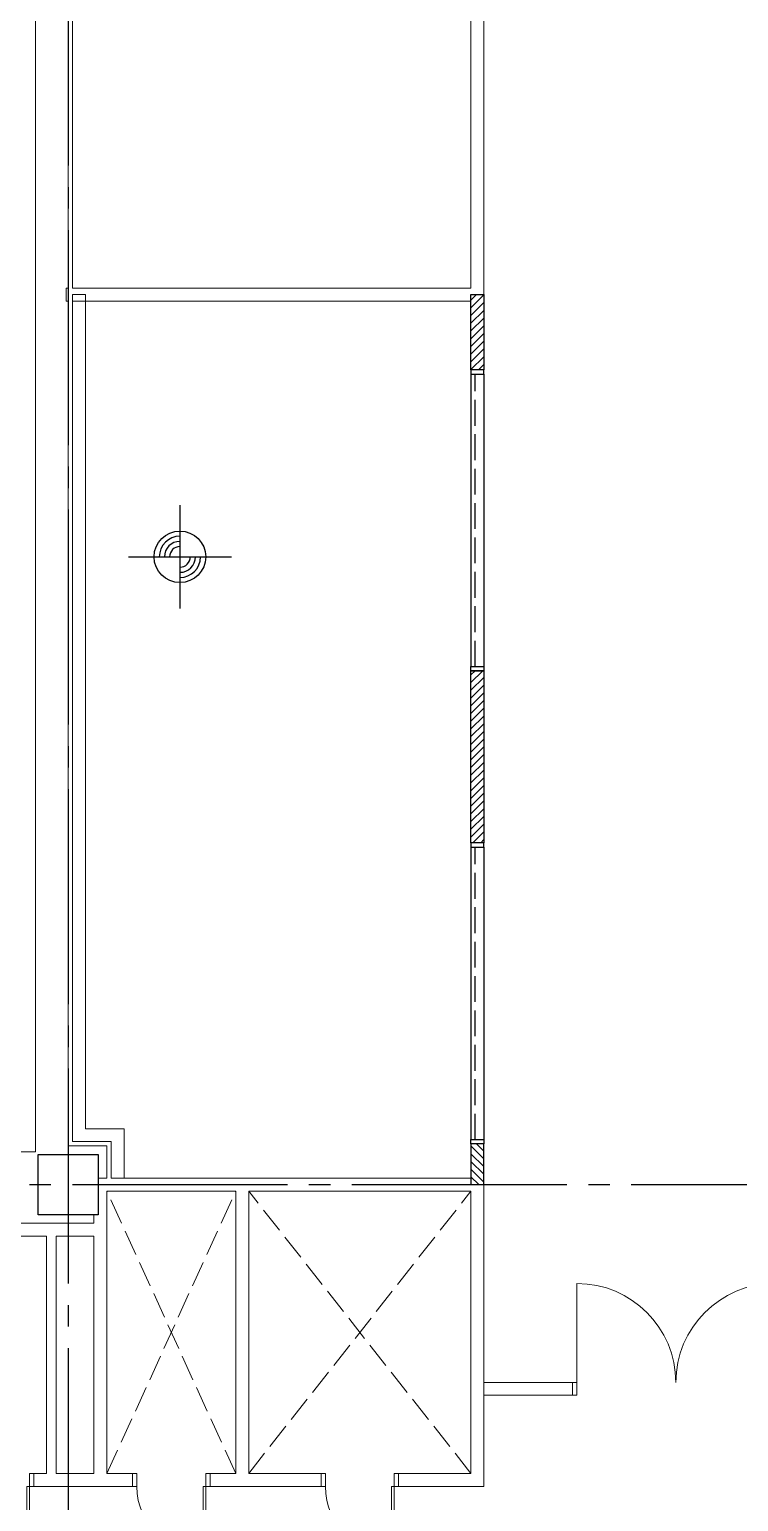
# Model space of a CAD drawing. Extents: x -960 to 27370, y -3283 to 11880.
# Drawn here: x 855 to 1680, y 2631 to 4343 of the extents above; entities that cross this region are included whole.
import ezdxf
from ezdxf.enums import TextEntityAlignment as Align

# ---------------------------------------------------------------- set-up
doc = ezdxf.new("R2010")
doc.units = 0
doc.header["$LTSCALE"] = 100
doc.linetypes.add('X-S-FAB-L10$0$COL-CEN-LIN', pattern=[3.25, 2.5, -0.25, 0.25, -0.25])
doc.linetypes.add('X-S-FAB-L10$0$HIDDEN', pattern=[0.4, 0.3, -0.1])
for name, color, linetype in [('0-xref', 8, 'Continuous'), ('X-S-FAB-L10$0$0-DIM-INT', 8, 'Continuous'), ('X-S-FAB-L10$0$0-DIM-TXT', 8, 'Continuous'), ('X-S-FAB-L10$0$A-OBJE-2D', 8, 'X-S-FAB-L10$0$HIDDEN'), ('X-S-FAB-L10$0$A-WALL-EX', 8, 'Continuous'), ('X-S-FAB-L10$0$A-WALL-IN', 8, 'Continuous'), ('X-S-FAB-L10$0$A-WALL-IN.200K', 8, 'Continuous'), ('X-S-FAB-L10$0$BLOCK', 8, 'Continuous'), ('X-S-FAB-L10$0$CCL', 8, 'X-S-FAB-L10$0$COL-CEN-LIN'), ('X-S-FAB-L10$0$COL-S', 8, 'Continuous'), ('X-S-FAB-L10$0$Door', 8, 'Continuous'), ('X-S-FAB-L10$0$WALL_188K_IN', 8, 'Continuous'), ('X-S-FAB-L10$0$WIN', 8, 'Continuous'), ('X-S-FAB-L10$0$WIN-S', 8, 'Continuous')]:
    doc.layers.add(name, color=color, linetype=linetype)
doc.styles.add('X-S-FAB-L10$0$CHINA', font='simplex.shx', dxfattribs={"width": 0.75, "bigfont": 'chineset.shx'})
doc.styles.add('X-S-FAB-L10$0$Standard', font='', dxfattribs={"width": 0.8})
doc.styles.add('X-S-FAB-L10$0$TG_NOTE_TEXT', font='simplex.shx', dxfattribs={"width": 0.75, "bigfont": 'chineset.shx'})
doc.styles.get('X-S-FAB-L10$0$Standard').set_extended_font_data('Microsoft JhengHei')

# ---------------------------------------------------------------- blocks, each defined once
blk = doc.blocks.new('X-S-FAB-L10$0$FAB2-L05')
at = {"layer": 'X-S-FAB-L10$0$CCL'}
for p, q in [((-25260, 11005), (-25260, 0)), ((-26880, 3720), (1210, 3720))]:
    blk.add_line(p, q, dxfattribs=at)
at = {"layer": 'X-S-FAB-L10$0$COL-S'}
blk.add_lwpolyline([(-25295, 3755), (-25225, 3755), (-25225, 3685), (-25295, 3685)], close=True, dxfattribs=at)
blk = doc.blocks.new('X-S-FAB-L10$0$萬用門(22改)-REVISED[10]_1')
at = {"layer": 'X-S-FAB-L10$0$Door', "color": 4, "lineweight": 0}
for p, q in [((745, 2664), (740, 2664)), ((740, 2664), (740, 2649)), ((745, 2649), (745, 2664)), ((860, 2664), (855, 2664)), ((855, 2664), (855, 2649)), ((860, 2649), (860, 2664)), ((740, 2649), (745, 2649)), ((852, 2539), (852, 2649)), ((852, 2649), (855, 2649)), ((855, 2649), (855, 2539)), ((855, 2649), (860, 2649)), ((855, 2539), (852, 2539))]:
    blk.add_line(p, q, dxfattribs=at)
blk.add_arc((855, 2649), 110, 180, 270, dxfattribs=at)
blk = doc.blocks.new('X-S-FAB-L10$0$萬用門(22改)-REVISED[11]_1')
at = {"layer": 'X-S-FAB-L10$0$Door', "color": 4, "lineweight": 0}
for p, q in [((980, 2664), (975, 2664)), ((975, 2664), (975, 2649)), ((980, 2649), (980, 2664)), ((1065, 2664), (1060, 2664)), ((1060, 2664), (1060, 2649)), ((1065, 2649), (1065, 2664)), ((975, 2649), (980, 2649)), ((1057, 2569), (1057, 2649)), ((1057, 2649), (1060, 2649)), ((1060, 2649), (1060, 2569)), ((1060, 2649), (1065, 2649)), ((1060, 2569), (1057, 2569))]:
    blk.add_line(p, q, dxfattribs=at)
blk.add_arc((1060, 2649), 80, 180, 270, dxfattribs=at)
blk = doc.blocks.new('X-S-FAB-L10$0$萬用門(22改)-REVISED[12]_1')
at = {"layer": 'X-S-FAB-L10$0$Door', "color": 4, "lineweight": 0}
for p, q in [((1199.25, 2664), (1194.25, 2664)), ((1194.25, 2664), (1194.25, 2649)), ((1199.25, 2649), (1199.25, 2664)), ((1284.25, 2664), (1279.25, 2664)), ((1279.25, 2664), (1279.25, 2649)), ((1284.25, 2649), (1284.25, 2664)), ((1194.25, 2649), (1199.25, 2649)), ((1276.25, 2569), (1276.25, 2649)), ((1276.25, 2649), (1279.25, 2649)), ((1279.25, 2649), (1279.25, 2569)), ((1279.25, 2649), (1284.25, 2649)), ((1279.25, 2569), (1276.25, 2569))]:
    blk.add_line(p, q, dxfattribs=at)
blk.add_arc((1279.25, 2649), 80, 180, 270, dxfattribs=at)
blk = doc.blocks.new('X-S-FAB-L10$0$金屬雙門 24[42]_1')
at = {"layer": 'X-S-FAB-L10$0$Door', "lineweight": 0}
for p, q in [((1491.75, 2770), (1491.75, 2885)), ((1721.75, 2770), (1721.75, 2885)), ((1486.75, 2770), (1482.45, 2770)), ((1486.75, 2770), (1482.45, 2770)), ((1486.75, 2770), (1491.75, 2770)), ((1486.75, 2755), (1486.75, 2770)), ((1486.75, 2770), (1486.75, 2755)), ((1486.75, 2770), (1486.75, 2755)), ((1491.75, 2770), (1491.75, 2755)), ((1721.75, 2755), (1721.75, 2770)), ((1721.75, 2770), (1726.75, 2770)), ((1726.75, 2770), (1726.75, 2755)), ((1726.75, 2770), (1726.75, 2755)), ((1726.75, 2770), (1726.75, 2755)), ((1726.75, 2770), (1731.05, 2770)), ((1726.75, 2770), (1731.05, 2770)), ((1486.75, 2755), (1482.45, 2755)), ((1486.75, 2755), (1482.45, 2755)), ((1491.75, 2755), (1486.75, 2755)), ((1726.75, 2755), (1721.75, 2755)), ((1726.75, 2755), (1731.05, 2755)), ((1726.75, 2755), (1731.05, 2755))]:
    blk.add_line(p, q, dxfattribs=at)
for centre, start, end in [((1491.75, 2770), 0, 90), ((1721.75, 2770), 90, 180)]:
    blk.add_arc(centre, 115, start, end, dxfattribs=at)
blk = doc.blocks.new('X-S-FAB-L10')
at = {"layer": 'X-S-FAB-L10$0$WALL_188K_IN'}
h = blk.add_hatch(dxfattribs=at)
h.set_pattern_fill('LINE', color=256, scale=2, angle=45)
h.set_pattern_definition([(45, (-10.8836, 0), (-4.490128, 4.490128), [])])
h.paths.add_polyline_path([(1383.5, 4035), (1383.5, 3947.5), (1368.5, 3947.5), (1368.5, 4035)])
h = blk.add_hatch(dxfattribs=at)
h.set_pattern_fill('LINE', color=256, scale=2, angle=45)
h.set_pattern_definition([(45, (101.6165, 0), (-4.490128, 4.490128), [])])
h.paths.add_polyline_path([(1383.5, 3597.5), (1383.5, 3397.5), (1368.5, 3397.5), (1368.5, 3597.5)])
h = blk.add_hatch(dxfattribs=at)
h.set_pattern_fill('LINE', color=256, scale=2, angle=135)
h.set_pattern_definition([(135, (1383.5, 2949.1165), (-4.49013, -4.49013), [])])
h.paths.add_polyline_path([(1383.5, 3000), (1383.5, 3047.5), (1368.5, 3047.5), (1368.5, 3000)])
at = {"layer": 'X-S-FAB-L10$0$0-DIM-INT'}
for p, q in [((1030, 3790), (1030, 3670)), ((970, 3730), (1090, 3730))]:
    blk.add_line(p, q, dxfattribs=at)
blk.add_circle((1030, 3730), 30, dxfattribs=at)
for radius, start, end in [(24, 90, 180), (18, 90, 180), (12, 90, 180), (24, 270, 0), (18, 270, 0), (12, 270, 0)]:
    blk.add_arc((1030, 3730), radius, start, end, dxfattribs=at)
at = {"layer": 'X-S-FAB-L10$0$A-OBJE-2D', "linetype": 'X-S-FAB-L10$0$HIDDEN', "lineweight": 0}
for p, q in [((945, 2664), (1095, 2992.5)), ((1095, 2664), (945, 2992.5)), ((1110, 2664), (1368.5, 2992.5)), ((1368.5, 2664), (1110, 2992.5))]:
    blk.add_line(p, q, dxfattribs=at)
at = {"layer": 'X-S-FAB-L10$0$A-WALL-EX', "lineweight": 0, "flags": 128}
for points in [[(861.95, 3050.05), (861.95, 5961.95)], [(861.95, 3038.05), (861.95, 3050.05)], [(-38.05, 3038.05), (861.95, 3038.05)]]:
    blk.add_lwpolyline(points, dxfattribs=at)
at = {"layer": 'X-S-FAB-L10$0$A-WALL-IN', "lineweight": 0}
for p, q in [((1368.5, 5100), (1368.5, 4042.5)), ((1383.5, 4035), (1383.5, 5100)), ((900, 4042.5), (897.5, 4042.5)), ((897.5, 4042.5), (897.5, 4027.5)), ((1368.5, 4042.5), (905, 4042.5)), ((897.5, 4027.5), (900, 4027.5)), ((905, 4027.5), (1368.5, 4027.5)), ((1368.5, 3000), (1368.5, 3007.5)), ((1383.5, 3000), (1368.5, 3000)), ((1383.5, 2664), (1383.5, 3000)), ((1368.5, 2992.5), (1368.5, 2664)), ((1486.75, 2770), (1482.45, 2770)), ((1486.75, 2770), (1486.75, 2755)), ((1486.75, 2755), (1482.45, 2755)), ((860, 2649), (860, 2664)), ((975, 2649), (975, 2664)), ((1065, 2649), (1065, 2664)), ((1194.25, 2649), (1194.25, 2664)), ((1284.25, 2649), (1284.25, 2664))]:
    blk.add_line(p, q, dxfattribs=at)
at = {"layer": 'X-S-FAB-L10$0$A-WALL-IN', "lineweight": 0, "flags": 128}
for points in [[(900, 4450), (900, 4042.5)], [(905, 4042.5), (905, 4450)], [(900, 4027.5), (900, 3045)], [(905, 3050), (905, 4027.5)], [(950, 3050), (905, 3050)], [(950, 3050), (950, 3045)], [(905, 3045), (900, 3045)], [(905, 3045), (945, 3045)], [(945, 3045), (945, 3007.5)], [(950, 3007.5), (950, 3045)], [(945, 3007.5), (935, 3007.5)], [(1368.5, 3007.5), (950, 3007.5)], [(945, 2992.5), (1095, 2992.5)], [(945, 2664), (945, 2992.5)], [(1095, 2992.5), (1095, 2664)], [(1110, 2992.5), (1368.5, 2992.5)], [(1110, 2664), (1110, 2992.5)], [(930, 2965), (930, 2955)], [(930, 2955), (-38, 2955)], [(162.5, 2940), (875, 2940)], [(875, 2940), (875, 2664)], [(886.25, 2940), (930, 2940)], [(886.25, 2664), (886.25, 2940)], [(930, 2940), (930, 2664)], [(1486.75, 2770), (1383.5, 2770)], [(1383.5, 2770), (1383.5, 2755)], [(1383.5, 2755), (1486.75, 2755)], [(875, 2664), (860, 2664)], [(930, 2664), (886.25, 2664)], [(975, 2664), (945, 2664)], [(1095, 2664), (1065, 2664)], [(1194.25, 2664), (1110, 2664)], [(1368.5, 2664), (1284.25, 2664)], [(1383.5, 2649), (1383.5, 2664)], [(860, 2649), (975, 2649)], [(1065, 2649), (1194.25, 2649)], [(1284.25, 2649), (1383.5, 2649)]]:
    blk.add_lwpolyline(points, dxfattribs=at)
at = {"layer": 'X-S-FAB-L10$0$A-WALL-IN.200K', "lineweight": 0}
blk.add_line((1368.5, 3000), (1383.5, 3000), dxfattribs=at)
at = {"layer": 'X-S-FAB-L10$0$A-WALL-IN.200K', "lineweight": 0, "flags": 128}
for points in [[(905, 4035), (905, 3050)], [(905, 4035), (920, 4035)], [(920, 3065), (920, 4035)], [(965, 3065), (920, 3065)], [(965, 3065), (965, 3050)], [(905, 3050), (920, 3050)], [(920, 3050), (950, 3050)], [(950, 3050), (950, 3007.5)], [(965, 3007.5), (965, 3050)], [(950, 3007.5), (965, 3007.5)]]:
    blk.add_lwpolyline(points, dxfattribs=at)
at = {"layer": 'X-S-FAB-L10$0$COL-S'}
for p, q in [((865, 3035), (935, 3035)), ((865, 2965), (865, 3035)), ((935, 3035), (935, 2965)), ((935, 2965), (865, 2965))]:
    blk.add_line(p, q, dxfattribs=at)
at = {"layer": 'X-S-FAB-L10$0$WALL_188K_IN'}
for points in [[(1383.5, 4035), (1383.5, 3947.5), (1368.5, 3947.5), (1368.5, 4035)], [(1383.5, 3597.5), (1383.5, 3397.5), (1368.5, 3397.5), (1368.5, 3597.5)], [(1383.5, 3000), (1383.5, 3047.5), (1368.5, 3047.5), (1368.5, 3000)]]:
    blk.add_lwpolyline(points, close=True, dxfattribs=at)
at = {"layer": 'X-S-FAB-L10$0$WIN'}
for points in [[(1368.5, 3942.5), (1368.5, 3602.5)], [(1383.5, 3942.5), (1383.5, 3602.5)], [(1368.5, 3392.5), (1368.5, 3052.5)], [(1383.5, 3392.5), (1383.5, 3052.5)]]:
    blk.add_lwpolyline(points, dxfattribs=at)
at = {"layer": 'X-S-FAB-L10$0$WIN-S'}
for points in [[(1368.5, 3947.5), (1368.5, 3942.5), (1383.5, 3942.5), (1383.5, 3947.5)], [(1368.5, 3597.5), (1368.5, 3602.5), (1383.5, 3602.5), (1383.5, 3597.5)], [(1368.5, 3397.5), (1368.5, 3392.5), (1383.5, 3392.5), (1383.5, 3397.5)], [(1368.5, 3047.5), (1368.5, 3052.5), (1383.5, 3052.5), (1383.5, 3047.5)]]:
    blk.add_lwpolyline(points, close=True, dxfattribs=at)
at = {"layer": 'X-S-FAB-L10$0$WIN-S', "linetype": 'X-S-FAB-L10$0$HIDDEN'}
for points in [[(1373.5, 3602.5), (1373.5, 3942.5)], [(1373.5, 3052.5), (1373.5, 3392.5)]]:
    blk.add_lwpolyline(points, dxfattribs=at)
at = {"layer": 'X-S-FAB-L10$0$BLOCK'}
blk.add_blockref('X-S-FAB-L10$0$FAB2-L05', (26160, -720), dxfattribs=at)
at = {"layer": 'X-S-FAB-L10$0$Door', "lineweight": 0}
for name in ['X-S-FAB-L10$0$金屬雙門 24[42]_1', 'X-S-FAB-L10$0$萬用門(22改)-REVISED[10]_1', 'X-S-FAB-L10$0$萬用門(22改)-REVISED[11]_1', 'X-S-FAB-L10$0$萬用門(22改)-REVISED[12]_1']:
    blk.add_blockref(name, (0, 0), dxfattribs=at)
at = {"style": 'X-S-FAB-L10$0$TG_NOTE_TEXT', "width": 0.5, "flags": 1}
for p in [(7463.301, 9020), (18268.251, 8649), (11197.77, 4800.167), (16485.801, 4800.167), (25420.27, 2635), (13360, 320.001, 0), (7463.301, -33.333)]:
    blk.add_attdef('WH', text='', height=20, dxfattribs=at).set_placement(p, align=Align.BOTTOM_LEFT)
at = {"width": 0.5}
for style, p in [('X-S-FAB-L10$0$TG_NOTE_TEXT', (7585, 9020)), ('X-S-FAB-L10$0$TG_NOTE_TEXT', (18389.95, 8649)), ('X-S-FAB-L10$0$TG_NOTE_TEXT', (11117.5, 4813.5)), ('X-S-FAB-L10$0$TG_NOTE_TEXT', (16607.5, 4813.5)), ('X-S-FAB-L10$0$TG_NOTE_TEXT', (25350, 2635)), ('X-S-FAB-L10$0$Standard', (13129.375, 325.001, 0)), ('X-S-FAB-L10$0$TG_NOTE_TEXT', (7585, -20))]:
    blk.add_attdef('DESC', text='', height=10, dxfattribs=dict(at, style=style)).set_placement(p, align=Align.BOTTOM_LEFT)
for tag, style, p in [('TYPE', 'X-S-FAB-L10$0$TG_NOTE_TEXT', (7619.286, 9020)), ('NO', 'X-S-FAB-L10$0$TG_NOTE_TEXT', (7650.095, 9020)), ('TYPE', 'X-S-FAB-L10$0$TG_NOTE_TEXT', (18424.236, 8649)), ('NO', 'X-S-FAB-L10$0$TG_NOTE_TEXT', (18455.045, 8649)), ('NO', 'X-S-FAB-L10$0$TG_NOTE_TEXT', (11088.595, 4813.5)), ('TYPE', 'X-S-FAB-L10$0$TG_NOTE_TEXT', (11151.786, 4813.5)), ('TYPE', 'X-S-FAB-L10$0$TG_NOTE_TEXT', (16641.786, 4813.5)), ('NO', 'X-S-FAB-L10$0$TG_NOTE_TEXT', (16672.595, 4813.5)), ('NO', 'X-S-FAB-L10$0$TG_NOTE_TEXT', (25313, 2635)), ('TYPE', 'X-S-FAB-L10$0$TG_NOTE_TEXT', (25350, 2635)), ('NO', 'X-S-FAB-L10$0$Standard', (13100, 320.001, 0)), ('TYPE', 'X-S-FAB-L10$0$Standard', (13129.375, 320.001, 0)), ('TYPE', 'X-S-FAB-L10$0$TG_NOTE_TEXT', (7619.286, -20)), ('NO', 'X-S-FAB-L10$0$TG_NOTE_TEXT', (7650.095, -20))]:
    blk.add_attdef(tag, text='', height=10, dxfattribs=dict(at, style=style)).set_placement(p, align=Align.BOTTOM_RIGHT)
at = {"style": 'X-S-FAB-L10$0$TG_NOTE_TEXT', "width": 0.5, "flags": 1}
for rotation, p in [(180, (43, 7480)), (180, (943, 7480)), (90, (24310, 3717.77)), (270, (17080, 1711.699))]:
    blk.add_attdef('WH', text='', height=20, rotation=rotation, dxfattribs=at).set_placement(p, align=Align.BOTTOM_LEFT)
at = {"width": 0.5}
for rotation, style, p in [(180, 'X-S-FAB-L10$0$Standard', (317.625, 7480)), (180, 'X-S-FAB-L10$0$Standard', (1217.625, 7480)), (90, 'X-S-FAB-L10$0$TG_NOTE_TEXT', (24310, 3647.5)), (270, 'X-S-FAB-L10$0$TG_NOTE_TEXT', (17080, 1605))]:
    blk.add_attdef('DESC', text='', height=10, rotation=rotation, dxfattribs=dict(at, style=style)).set_placement(p, align=Align.BOTTOM_LEFT)
for tag, rotation, style, p in [('TYPE', 180, 'X-S-FAB-L10$0$Standard', (317.625, 7480)), ('NO', 180, 'X-S-FAB-L10$0$Standard', (347, 7480)), ('TYPE', 180, 'X-S-FAB-L10$0$Standard', (1217.625, 7480)), ('NO', 180, 'X-S-FAB-L10$0$Standard', (1247, 7480)), ('TYPE', 90, 'X-S-FAB-L10$0$TG_NOTE_TEXT', (24310, 3647.5)), ('NO', 90, 'X-S-FAB-L10$0$TG_NOTE_TEXT', (24310, 3610.5)), ('TYPE', 270, 'X-S-FAB-L10$0$TG_NOTE_TEXT', (17080, 1605)), ('NO', 270, 'X-S-FAB-L10$0$TG_NOTE_TEXT', (17080, 1573))]:
    blk.add_attdef(tag, text='', height=10, rotation=rotation, dxfattribs=dict(at, style=style)).set_placement(p, align=Align.BOTTOM_RIGHT)
at = {"layer": 'X-S-FAB-L10$0$0-DIM-TXT', "style": 'X-S-FAB-L10$0$CHINA', "width": 0.75}
for p in [(667.414, 7855.1, -2689.4), (22627.353, 6728.814), (25644.722, 6728.814), (24778.787, 5569.051), (1118.252, 4980), (417.801, 4594.623), (23874.84, 4355), (22927.43, 4330.122), (23749.869, 3901.367), (417.801, 3765.236), (1118.252, 3730), (417.801, 3115.79), (536.882, 2227.832), (16908.994, 1782.652), (888.445, 880.466), (16977.43, 750), (18878.841, 750), (25641.221, 553.233), (21364.03, 526.894)]:
    blk.add_attdef('HIG', text='', height=80, dxfattribs=at).set_placement(p, align=Align.MIDDLE_LEFT)

msp = doc.modelspace()

# ---------------------------------------------------------------- block references
at = {"layer": '0-xref'}
msp.add_blockref('X-S-FAB-L10', (0, 0), dxfattribs=at)

doc.saveas('drawing.dxf')
